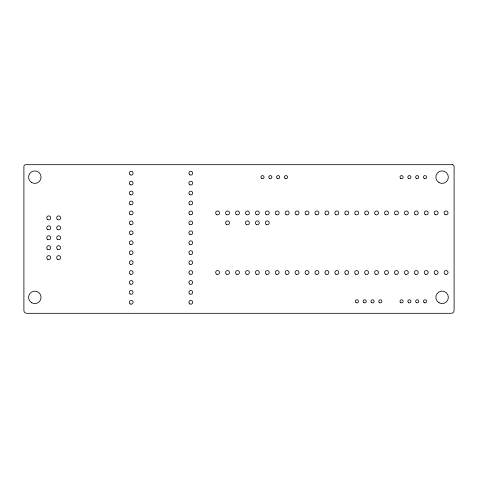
<?xml version="1.0" encoding="UTF-8"?>
<svg xmlns="http://www.w3.org/2000/svg" width="478" height="478" viewBox="0 0 478 478"><rect width="100%" height="100%" fill="white"/><g stroke="black" fill="none" stroke-linecap="round" stroke-linejoin="round"><path stroke-width="0.72" d="M452.236 164.695L25.728 164.695A1.828 1.828 0 0 0 23.9 166.517L23.9 310.455A2.856 2.856 0 0 0 26.756 313.305L451.196 313.305A2.904 2.904 0 0 0 454.1 310.401L454.1 166.559A1.864 1.864 0 0 0 452.236 164.695M325.9 214.61A1.954 1.954 0 0 0 328.834 212.913A1.954 1.954 0 0 0 325.9 211.222A1.954 1.954 0 0 0 325.9 214.61M335.837 274.211A1.954 1.954 0 0 0 338.765 272.514A1.954 1.954 0 0 0 335.837 270.823A1.954 1.954 0 0 0 335.837 274.211M189.844 184.747A1.888 1.888 0 0 0 192.676 183.116A1.888 1.888 0 0 0 189.844 181.479A1.888 1.888 0 0 0 189.844 184.747M130.237 284.087A1.888 1.888 0 0 0 133.075 282.45A1.888 1.888 0 0 0 130.237 280.813A1.888 1.888 0 0 0 130.237 284.087M47.74 219.599A1.99 1.99 0 0 0 50.722 217.878A1.99 1.99 0 0 0 47.74 216.158A1.99 1.99 0 0 0 47.74 219.599M57.677 229.536A1.99 1.99 0 0 0 60.652 227.815A1.99 1.99 0 0 0 57.677 226.094A1.99 1.99 0 0 0 57.677 229.536M385.501 214.61A1.954 1.954 0 0 0 388.435 212.913A1.954 1.954 0 0 0 385.501 211.222A1.954 1.954 0 0 0 385.501 214.61M47.74 239.472A1.99 1.99 0 0 0 50.722 237.751A1.99 1.99 0 0 0 47.74 236.03A1.99 1.99 0 0 0 47.74 239.472M130.237 204.614A1.888 1.888 0 0 0 133.075 202.983A1.888 1.888 0 0 0 130.237 201.346A1.888 1.888 0 0 0 130.237 204.614M306.034 214.61A1.954 1.954 0 0 0 308.967 212.913A1.954 1.954 0 0 0 306.034 211.222A1.954 1.954 0 0 0 306.034 214.61M130.237 214.55A1.888 1.888 0 0 0 133.075 212.913A1.888 1.888 0 0 0 130.237 211.276A1.888 1.888 0 0 0 130.237 214.55M296.097 214.61A1.954 1.954 0 0 0 299.031 212.913A1.954 1.954 0 0 0 296.097 211.222A1.954 1.954 0 0 0 296.097 214.61M130.237 224.487A1.888 1.888 0 0 0 133.075 222.85A1.888 1.888 0 0 0 130.237 221.212A1.888 1.888 0 0 0 130.237 224.487M286.167 214.61A1.954 1.954 0 0 0 289.1 212.913A1.954 1.954 0 0 0 286.167 211.222A1.954 1.954 0 0 0 286.167 214.61M130.237 234.417A1.888 1.888 0 0 0 133.075 232.78A1.888 1.888 0 0 0 130.237 231.143A1.888 1.888 0 0 0 130.237 234.417M276.23 214.61A1.954 1.954 0 0 0 279.164 212.913A1.954 1.954 0 0 0 276.23 211.222A1.954 1.954 0 0 0 276.23 214.61M130.237 244.354A1.888 1.888 0 0 0 133.075 242.716A1.888 1.888 0 0 0 130.237 241.079A1.888 1.888 0 0 0 130.237 244.354M266.3 214.61A1.954 1.954 0 0 0 269.234 212.913A1.954 1.954 0 0 0 266.3 211.222A1.954 1.954 0 0 0 266.3 214.61M130.237 254.284A1.888 1.888 0 0 0 133.075 252.647A1.888 1.888 0 0 0 130.237 251.016A1.888 1.888 0 0 0 130.237 254.284M375.571 214.61A1.954 1.954 0 0 0 378.504 212.913A1.954 1.954 0 0 0 375.571 211.222A1.954 1.954 0 0 0 375.571 214.61M416.428 302.682A1.565 1.565 0 0 0 418.776 301.325A1.565 1.565 0 0 0 416.428 299.969A1.565 1.565 0 0 0 416.428 302.682M57.677 219.599A1.99 1.99 0 0 0 60.652 217.878A1.99 1.99 0 0 0 57.677 216.158A1.99 1.99 0 0 0 57.677 219.599M365.634 214.61A1.954 1.954 0 0 0 368.568 212.913A1.954 1.954 0 0 0 365.634 211.222A1.954 1.954 0 0 0 365.634 214.61M266.3 224.541A1.954 1.954 0 0 0 269.234 222.85A1.954 1.954 0 0 0 266.3 221.153A1.954 1.954 0 0 0 266.3 224.541M47.74 229.536A1.99 1.99 0 0 0 50.722 227.815A1.99 1.99 0 0 0 47.74 226.094A1.99 1.99 0 0 0 47.74 229.536M256.363 224.541A1.954 1.954 0 0 0 259.297 222.85A1.954 1.954 0 0 0 256.363 221.153A1.954 1.954 0 0 0 256.363 224.541M325.9 274.211A1.954 1.954 0 0 0 328.834 272.514A1.954 1.954 0 0 0 325.9 270.823A1.954 1.954 0 0 0 325.9 274.211M189.844 194.683A1.888 1.888 0 0 0 192.676 193.046A1.888 1.888 0 0 0 189.844 191.409A1.888 1.888 0 0 0 189.844 194.683M189.844 204.614A1.888 1.888 0 0 0 192.676 202.983A1.888 1.888 0 0 0 189.844 201.346A1.888 1.888 0 0 0 189.844 204.614M315.964 274.211A1.954 1.954 0 0 0 318.898 272.514A1.954 1.954 0 0 0 315.964 270.823A1.954 1.954 0 0 0 315.964 274.211M189.844 174.817A1.888 1.888 0 0 0 192.676 173.179A1.888 1.888 0 0 0 189.844 171.542A1.888 1.888 0 0 0 189.844 174.817M345.767 214.61A1.954 1.954 0 0 0 348.701 212.913A1.954 1.954 0 0 0 345.767 211.222A1.954 1.954 0 0 0 345.767 214.61M345.767 274.211A1.954 1.954 0 0 0 348.701 272.514A1.954 1.954 0 0 0 345.767 270.823A1.954 1.954 0 0 0 345.767 274.211M31.697 302.771A6.256 6.256 0 0 0 41.084 297.352A6.256 6.256 0 0 0 31.697 291.933A6.256 6.256 0 0 0 31.697 302.771M31.697 182.572A6.256 6.256 0 0 0 41.084 177.153A6.256 6.256 0 0 0 31.697 171.733A6.256 6.256 0 0 0 31.697 182.572M438.983 302.771A6.256 6.256 0 0 0 448.364 297.352A6.256 6.256 0 0 0 438.983 291.933A6.256 6.256 0 0 0 438.983 302.771M438.983 182.572A6.256 6.256 0 0 0 448.364 177.153A6.256 6.256 0 0 0 438.983 171.733A6.256 6.256 0 0 0 438.983 182.572M356.086 302.682A1.565 1.565 0 0 0 358.434 301.325A1.565 1.565 0 0 0 356.086 299.969A1.565 1.565 0 0 0 356.086 302.682M363.907 302.682A1.565 1.565 0 0 0 366.256 301.325A1.565 1.565 0 0 0 363.907 299.969A1.565 1.565 0 0 0 363.907 302.682M371.729 302.682A1.565 1.565 0 0 0 374.077 301.325A1.565 1.565 0 0 0 371.729 299.969A1.565 1.565 0 0 0 371.729 302.682M379.55 302.682A1.565 1.565 0 0 0 381.898 301.325A1.565 1.565 0 0 0 379.55 299.969A1.565 1.565 0 0 0 379.55 302.682M285.181 178.509A1.565 1.565 0 0 0 287.529 177.153A1.565 1.565 0 0 0 285.181 175.796A1.565 1.565 0 0 0 285.181 178.509M277.36 178.509A1.565 1.565 0 0 0 279.708 177.153A1.565 1.565 0 0 0 277.36 175.796A1.565 1.565 0 0 0 277.36 178.509M269.538 178.509A1.565 1.565 0 0 0 271.88 177.153A1.565 1.565 0 0 0 269.538 175.796A1.565 1.565 0 0 0 269.538 178.509M261.717 178.509A1.565 1.565 0 0 0 264.059 177.153A1.565 1.565 0 0 0 261.717 175.796A1.565 1.565 0 0 0 261.717 178.509M57.677 259.339A1.99 1.99 0 0 0 60.652 257.618A1.99 1.99 0 0 0 57.677 255.897A1.99 1.99 0 0 0 57.677 259.339M47.74 259.339A1.99 1.99 0 0 0 50.722 257.618A1.99 1.99 0 0 0 47.74 255.897A1.99 1.99 0 0 0 47.74 259.339M57.677 249.402A1.99 1.99 0 0 0 60.652 247.682A1.99 1.99 0 0 0 57.677 245.961A1.99 1.99 0 0 0 57.677 249.402M47.74 249.402A1.99 1.99 0 0 0 50.722 247.682A1.99 1.99 0 0 0 47.74 245.961A1.99 1.99 0 0 0 47.74 249.402M57.677 239.472A1.99 1.99 0 0 0 60.652 237.751A1.99 1.99 0 0 0 57.677 236.03A1.99 1.99 0 0 0 57.677 239.472M424.255 178.509A1.565 1.565 0 0 0 426.597 177.153A1.565 1.565 0 0 0 424.255 175.796A1.565 1.565 0 0 0 424.255 178.509M416.428 178.509A1.565 1.565 0 0 0 418.776 177.153A1.565 1.565 0 0 0 416.428 175.796A1.565 1.565 0 0 0 416.428 178.509M408.606 178.509A1.565 1.565 0 0 0 410.955 177.153A1.565 1.565 0 0 0 408.606 175.796A1.565 1.565 0 0 0 408.606 178.509M400.785 178.509A1.565 1.565 0 0 0 403.133 177.153A1.565 1.565 0 0 0 400.785 175.796A1.565 1.565 0 0 0 400.785 178.509M226.566 274.211A1.954 1.954 0 0 0 229.494 272.514A1.954 1.954 0 0 0 226.566 270.823A1.954 1.954 0 0 0 226.566 274.211M236.496 274.211A1.954 1.954 0 0 0 239.43 272.514A1.954 1.954 0 0 0 236.496 270.823A1.954 1.954 0 0 0 236.496 274.211M246.433 274.211A1.954 1.954 0 0 0 249.367 272.514A1.954 1.954 0 0 0 246.433 270.823A1.954 1.954 0 0 0 246.433 274.211M256.363 274.211A1.954 1.954 0 0 0 259.297 272.514A1.954 1.954 0 0 0 256.363 270.823A1.954 1.954 0 0 0 256.363 274.211M355.704 274.211A1.954 1.954 0 0 0 358.637 272.514A1.954 1.954 0 0 0 355.704 270.823A1.954 1.954 0 0 0 355.704 274.211M236.496 214.61A1.954 1.954 0 0 0 239.43 212.913A1.954 1.954 0 0 0 236.496 211.222A1.954 1.954 0 0 0 236.496 214.61M266.3 274.211A1.954 1.954 0 0 0 269.234 272.514A1.954 1.954 0 0 0 266.3 270.823A1.954 1.954 0 0 0 266.3 274.211M276.23 274.211A1.954 1.954 0 0 0 279.164 272.514A1.954 1.954 0 0 0 276.23 270.823A1.954 1.954 0 0 0 276.23 274.211M286.167 274.211A1.954 1.954 0 0 0 289.1 272.514A1.954 1.954 0 0 0 286.167 270.823A1.954 1.954 0 0 0 286.167 274.211M296.097 274.211A1.954 1.954 0 0 0 299.031 272.514A1.954 1.954 0 0 0 296.097 270.823A1.954 1.954 0 0 0 296.097 274.211M306.034 274.211A1.954 1.954 0 0 0 308.967 272.514A1.954 1.954 0 0 0 306.034 270.823A1.954 1.954 0 0 0 306.034 274.211M335.837 214.61A1.954 1.954 0 0 0 338.765 212.913A1.954 1.954 0 0 0 335.837 211.222A1.954 1.954 0 0 0 335.837 214.61M315.964 214.61A1.954 1.954 0 0 0 318.898 212.913A1.954 1.954 0 0 0 315.964 211.222A1.954 1.954 0 0 0 315.964 214.61M256.363 214.61A1.954 1.954 0 0 0 259.297 212.913A1.954 1.954 0 0 0 256.363 211.222A1.954 1.954 0 0 0 256.363 214.61M246.433 214.61A1.954 1.954 0 0 0 249.367 212.913A1.954 1.954 0 0 0 246.433 211.222A1.954 1.954 0 0 0 246.433 214.61M365.634 274.211A1.954 1.954 0 0 0 368.568 272.514A1.954 1.954 0 0 0 365.634 270.823A1.954 1.954 0 0 0 365.634 274.211M375.571 274.211A1.954 1.954 0 0 0 378.504 272.514A1.954 1.954 0 0 0 375.571 270.823A1.954 1.954 0 0 0 375.571 274.211M385.501 274.211A1.954 1.954 0 0 0 388.435 272.514A1.954 1.954 0 0 0 385.501 270.823A1.954 1.954 0 0 0 385.501 274.211M395.437 274.211A1.954 1.954 0 0 0 398.371 272.514A1.954 1.954 0 0 0 395.437 270.823A1.954 1.954 0 0 0 395.437 274.211M405.368 274.211A1.954 1.954 0 0 0 408.302 272.514A1.954 1.954 0 0 0 405.368 270.823A1.954 1.954 0 0 0 405.368 274.211M415.304 274.211A1.954 1.954 0 0 0 418.238 272.514A1.954 1.954 0 0 0 415.304 270.823A1.954 1.954 0 0 0 415.304 274.211M425.235 274.211A1.954 1.954 0 0 0 428.169 272.514A1.954 1.954 0 0 0 425.235 270.823A1.954 1.954 0 0 0 425.235 274.211M435.171 274.211A1.954 1.954 0 0 0 438.105 272.514A1.954 1.954 0 0 0 435.171 270.823A1.954 1.954 0 0 0 435.171 274.211M445.108 274.211A1.954 1.954 0 0 0 448.035 272.514A1.954 1.954 0 0 0 445.108 270.823A1.954 1.954 0 0 0 445.108 274.211M445.108 214.61A1.954 1.954 0 0 0 448.035 212.913A1.954 1.954 0 0 0 445.108 211.222A1.954 1.954 0 0 0 445.108 214.61M435.171 214.61A1.954 1.954 0 0 0 438.105 212.913A1.954 1.954 0 0 0 435.171 211.222A1.954 1.954 0 0 0 435.171 214.61M425.235 214.61A1.954 1.954 0 0 0 428.169 212.913A1.954 1.954 0 0 0 425.235 211.222A1.954 1.954 0 0 0 425.235 214.61M415.304 214.61A1.954 1.954 0 0 0 418.238 212.913A1.954 1.954 0 0 0 415.304 211.222A1.954 1.954 0 0 0 415.304 214.61M405.368 214.61A1.954 1.954 0 0 0 408.302 212.913A1.954 1.954 0 0 0 405.368 211.222A1.954 1.954 0 0 0 405.368 214.61M395.437 214.61A1.954 1.954 0 0 0 398.371 212.913A1.954 1.954 0 0 0 395.437 211.222A1.954 1.954 0 0 0 395.437 214.61M226.566 214.61A1.954 1.954 0 0 0 229.494 212.913A1.954 1.954 0 0 0 226.566 211.222A1.954 1.954 0 0 0 226.566 214.61M246.433 224.541A1.954 1.954 0 0 0 249.367 222.85A1.954 1.954 0 0 0 246.433 221.153A1.954 1.954 0 0 0 246.433 224.541M216.63 274.211A1.954 1.954 0 0 0 219.563 272.514A1.954 1.954 0 0 0 216.63 270.823A1.954 1.954 0 0 0 216.63 274.211M355.704 214.61A1.954 1.954 0 0 0 358.637 212.913A1.954 1.954 0 0 0 355.704 211.222A1.954 1.954 0 0 0 355.704 214.61M216.63 214.61A1.954 1.954 0 0 0 219.563 212.913A1.954 1.954 0 0 0 216.63 211.222A1.954 1.954 0 0 0 216.63 214.61M226.566 224.541A1.954 1.954 0 0 0 229.494 222.85A1.954 1.954 0 0 0 226.566 221.153A1.954 1.954 0 0 0 226.566 224.541M189.844 294.018A1.888 1.888 0 0 0 192.676 292.387A1.888 1.888 0 0 0 189.844 290.749A1.888 1.888 0 0 0 189.844 294.018M189.844 284.087A1.888 1.888 0 0 0 192.676 282.45A1.888 1.888 0 0 0 189.844 280.813A1.888 1.888 0 0 0 189.844 284.087M189.844 274.151A1.888 1.888 0 0 0 192.676 272.514A1.888 1.888 0 0 0 189.844 270.883A1.888 1.888 0 0 0 189.844 274.151M189.844 264.22A1.888 1.888 0 0 0 192.676 262.583A1.888 1.888 0 0 0 189.844 260.946A1.888 1.888 0 0 0 189.844 264.22M189.844 254.284A1.888 1.888 0 0 0 192.676 252.647A1.888 1.888 0 0 0 189.844 251.016A1.888 1.888 0 0 0 189.844 254.284M189.844 244.354A1.888 1.888 0 0 0 192.676 242.716A1.888 1.888 0 0 0 189.844 241.079A1.888 1.888 0 0 0 189.844 244.354M189.844 234.417A1.888 1.888 0 0 0 192.676 232.78A1.888 1.888 0 0 0 189.844 231.143A1.888 1.888 0 0 0 189.844 234.417M189.844 224.487A1.888 1.888 0 0 0 192.676 222.85A1.888 1.888 0 0 0 189.844 221.212A1.888 1.888 0 0 0 189.844 224.487M189.844 214.55A1.888 1.888 0 0 0 192.676 212.913A1.888 1.888 0 0 0 189.844 211.276A1.888 1.888 0 0 0 189.844 214.55M130.237 174.817A1.888 1.888 0 0 0 133.075 173.179A1.888 1.888 0 0 0 130.237 171.542A1.888 1.888 0 0 0 130.237 174.817M130.237 184.747A1.888 1.888 0 0 0 133.075 183.116A1.888 1.888 0 0 0 130.237 181.479A1.888 1.888 0 0 0 130.237 184.747M130.237 194.683A1.888 1.888 0 0 0 133.075 193.046A1.888 1.888 0 0 0 130.237 191.409A1.888 1.888 0 0 0 130.237 194.683M130.237 264.22A1.888 1.888 0 0 0 133.075 262.583A1.888 1.888 0 0 0 130.237 260.946A1.888 1.888 0 0 0 130.237 264.22M130.237 274.151A1.888 1.888 0 0 0 133.075 272.514A1.888 1.888 0 0 0 130.237 270.883A1.888 1.888 0 0 0 130.237 274.151M130.237 294.018A1.888 1.888 0 0 0 133.075 292.387A1.888 1.888 0 0 0 130.237 290.749A1.888 1.888 0 0 0 130.237 294.018M189.844 303.954A1.888 1.888 0 0 0 192.676 302.317A1.888 1.888 0 0 0 189.844 300.68A1.888 1.888 0 0 0 189.844 303.954M130.237 303.954A1.888 1.888 0 0 0 133.075 302.317A1.888 1.888 0 0 0 130.237 300.68A1.888 1.888 0 0 0 130.237 303.954M400.785 302.682A1.565 1.565 0 0 0 403.133 301.325A1.565 1.565 0 0 0 400.785 299.969A1.565 1.565 0 0 0 400.785 302.682M408.606 302.682A1.565 1.565 0 0 0 410.955 301.325A1.565 1.565 0 0 0 408.606 299.969A1.565 1.565 0 0 0 408.606 302.682M424.255 302.682A1.565 1.565 0 0 0 426.597 301.325A1.565 1.565 0 0 0 424.255 299.969A1.565 1.565 0 0 0 424.255 302.682"/></g></svg>
